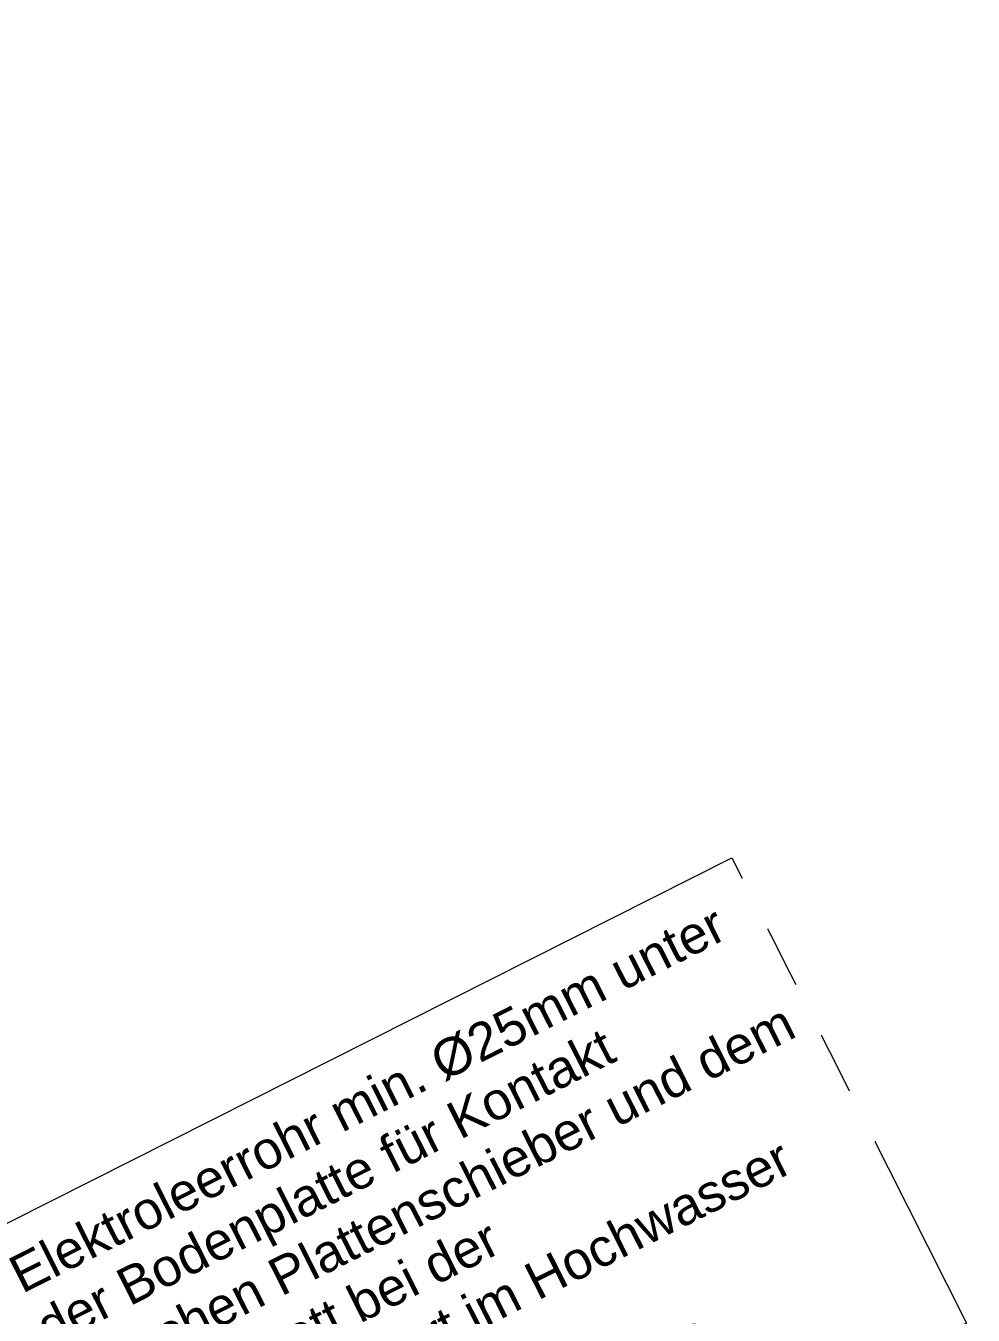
# Model space of a CAD drawing. Header units: metres. Extents: x 2682525 to 2683550, y 1250555 to 1251328.
# Drawn here: x 2683093.136 to 2683096.293, y 1250882.353 to 1250886.652 of the extents above; entities that cross this region are included whole.
import ezdxf

# ---------------------------------------------------------------- set-up
doc = ezdxf.new("R2010")
doc.units = ezdxf.units.M
doc.header["$PDMODE"] = 2
doc.header["$PDSIZE"] = -2
for name, pattern in [('IMPORT-_23_ISO-02 Strichlinie-3', [38.09999999999999, 30.47999999999999, -7.619999999999998]), ('IMPORT-_23_ISO-10 Strichpunktlinie _2_', [46.98999999999999, 30.47999999999999, -7.619999999999998, 1.270000000000001, -7.619999999999998]), ('Verdeckt 0_75', [1.5, 0.75, -0.75])]:
    doc.linetypes.add(name, pattern=pattern)
for name, color, linetype, lineweight, true_color in [('2458 A U1_dwg-1', 9, 'Continuous', 18, 0x808080), ('_23_000 Linien-Oeffnungsflügel 0_10', 9, 'Continuous', 18, 0x808080), ('_23_000 Linien-Strichpunktlinie kurz 0_10', 9, 'IMPORT-_23_ISO-10 Strichpunktlinie _2_', 18, 0x808080), ('_23_200 Materialien-Beton', 9, 'Continuous', 18, 0x808080), ('_23_200 Materialien-Daemmung H', 9, 'Continuous', 18, 0x808080), ('_23_300 Bauteile 3D-Tuer', 9, 'Continuous', 18, 0x808080), ('_23_300 Bauteile 3D-Wand Aussen', 9, 'Continuous', 18, 0x808080), ('_23_500 Technik-Kanalisation Regenwasser', 9, 'IMPORT-_23_ISO-02 Strichlinie-3', 18, 0x808080), ('_23_800 Beschriftung-1_100-Koten', 9, 'Continuous', 18, 0x808080), ('_23_800 Beschriftung-1_50-Vermassung', 9, 'Continuous', 18, 0x808080), ('_23_Keine', 9, 'Continuous', 18, 0x808080), ('_25_300 Bauteile 3D-Raum-NGF Nettogeschossfläche', 9, 'Continuous', 18, 0x808080), ('Bemassung', 9, 'Continuous', 18, 0x808080)]:
    doc.layers.add(name, color=color, linetype=linetype, lineweight=lineweight, true_color=true_color)
for name, color, linetype, lineweight in [('A-____-____-DIMS', 7, 'Continuous', 9), ('A-DETL-____-MBND', 7, 'Verdeckt 0_75', 18), ('Bemassung-1', 7, 'Continuous', 18), ('G-____-____-TEXT', 7, 'Continuous', 9)]:
    doc.layers.add(name, color=color, linetype=linetype, lineweight=lineweight)
doc.styles.add('Arial_3', font='arial.ttf', dxfattribs={"height": 125})
doc.styles.add('Arial_31', font='arial.ttf', dxfattribs={"width": 0.9, "height": 200})
doc.styles.add('ISOCP_2', font='isocp___.ttf', dxfattribs={"height": 125.8608217592593})
doc.styles.add('ISOCP_5', font='isocp___.ttf', dxfattribs={"height": 100.6886574074074})
doc.styles.add('ISOCP_6', font='isocp___.ttf', dxfattribs={"height": 176.2051504629629})
doc.styles.add('ISOCP_7', font='isocp___.ttf', dxfattribs={"height": 151.0329861111111})
doc.dimstyles.new('2_0_mm_-_Arial', dxfattribs={"dimscale": 304.8, "dimtxt": 204.051879991394, "dimasz": 0.2460629921259842, "dimexe": 0.3280839895013123, "dimexo": 0.3280840109072179, "dimgap": 0.08202099737532807, "dimtad": 1, "dimdec": 1, "dimlfac": 0.001, "dimrnd": 0.09999999999999999, "dimzin": 0, "dimdsep": 46, "dimtxsty": 'Arial_31', "dimblk1": 'OBLIQUE', "dimblk2": 'OBLIQUE', "dimsah": 1, "dimcen": 0.09, "dimdle": 0.3280839895013123, "dimazin": 0, "dimtfac": 1, "dimtdec": 4, "dimtix": 1, "dimtmove": 0, "dimatfit": 3, "dimfxl": 1, "dimtvp": 1, "dimtfill": 1, "dimtolj": 1, "dimtzin": 0, "dimarcsym": 2})
doc.dimstyles.new('2_0_mm_-_Arial_1', dxfattribs={"dimscale": 304.8, "dimtxt": 204.051879991394, "dimasz": 0.2460629921259842, "dimexe": 0.3280839895013123, "dimexo": 0.3280840109072179, "dimgap": 0.08202099737532807, "dimtad": 1, "dimdec": 1, "dimlfac": 0.001, "dimrnd": 0.09999999999999999, "dimzin": 0, "dimdsep": 46, "dimtxsty": 'Arial_31', "dimblk1": 'OBLIQUE', "dimblk2": 'OBLIQUE', "dimsah": 1, "dimcen": 0.09, "dimdle": 0.3280839895013123, "dimazin": 0, "dimtfac": 1, "dimtdec": 4, "dimtix": 1, "dimtmove": 2, "dimatfit": 3, "dimfxl": 1, "dimtvp": 1, "dimtfill": 1, "dimtolj": 1, "dimtzin": 0, "dimarcsym": 2})
pattern_1 = [(18.233, (0, 0), (18.77292067800844, -56.98752011815572), []), (288.233, (0, 0), (63.31313485127099, 20.85671487326738), [])]
pattern_2 = [(359.99995, (0, 0), (-4.36332312998527e-05, -49.99999999998096), [])]
pattern_3 = [(90, (0, 0), (50, -3.061616997868383e-15), [])]

# ---------------------------------------------------------------- blocks, each defined once
blk = doc.blocks.new('2458 A U1_dwg_VW_SLASH-9045485-U01 Bodenplatte')
at = {"layer": 'Bemassung'}
for p, q in [((500.0534143197685, 500.0534143197683), (-500.0534143197683, -500.0534143197685)), ((890.9383564621788, 0), (-999.9999999999999, 0))]:
    blk.add_line(p, q, dxfattribs=at)
blk = doc.blocks.new('2458 A U1_dwg-9041719-U01 Bodenplatte')
at = {"layer": '_23_200 Materialien-Beton'}
h = blk.add_hatch(dxfattribs=at)
h.set_pattern_fill('FP_1', color=256, style=0, pattern_type=2)
h.set_pattern_definition(pattern_1)
h.paths.add_polyline_path([(-67751.41722019418, -16487.67480955011), (-67751.88248443525, -14797.67331170138), (-68051.4156813888, -14548.0621492145), (-68051.41565462448, -16487.67480955011)])
h = blk.add_hatch(dxfattribs=at)
h.set_pattern_fill('FP_1', color=256, style=0, pattern_type=2)
h.set_pattern_definition(pattern_1)
h.paths.add_polyline_path([(-67751.41722019418, -16487.67480955011), (-67751.88248443525, -14797.67331170138), (-68051.4156813888, -14548.0621492145), (-68051.41565462448, -16487.67480955011)])
h = blk.add_hatch(dxfattribs=at)
h.set_pattern_fill('FP_1', color=256, style=0, pattern_type=2)
h.set_pattern_definition(pattern_1)
h.paths.add_polyline_path([(-68051.41802941865, -19947.67358562307), (-67751.4197668708, -19697.67519878161), (-67751.4197668708, -17507.67519829339), (-68051.41802941865, -17507.67496028764), (-68051.41802941865, -19697.6751987816)])
h = blk.add_hatch(dxfattribs=at)
h.set_pattern_fill('FP_1', color=256, style=0, pattern_type=2)
h.set_pattern_definition(pattern_1)
h.paths.add_polyline_path([(-68051.41802941865, -19947.67358562307), (-67751.4197668708, -19697.67519878161), (-67751.41802941875, -17507.67519829476), (-68051.41802941865, -17507.67496028764), (-68051.41802941865, -19697.6751987816)])
h = blk.add_hatch(dxfattribs=at)
h.set_pattern_fill('FP_1', color=256, style=0, pattern_type=2)
h.set_pattern_definition(pattern_1)
h.paths.add_polyline_path([(-68291.41976687095, -19947.67519878159), (-68051.41996520887, -19947.67358562307), (-68051.41996521017, -19697.6751987816), (-68291.41976687095, -19697.6751987816), (-68291.41976687095, -19947.67358562307)])
h = blk.add_hatch(dxfattribs=at)
h.set_pattern_fill('FP_1', color=256, style=0, pattern_type=2)
h.set_pattern_definition(pattern_1)
h.paths.add_polyline_path([(-68291.41976687095, -19947.67519878159), (-68051.41996521014, -19947.67519878158), (-68051.4197668709, -19697.6751987816), (-68291.41976687095, -19697.6751987816)])
h = blk.add_hatch(dxfattribs=at)
h.set_pattern_fill('FP_1', color=256, style=0, pattern_type=2)
h.set_pattern_definition(pattern_1)
h.paths.add_polyline_path([(-67651.4197668708, -19947.67519878161), (-67651.4197668708, -19697.6751987816), (-67751.4197668708, -19697.6751987816), (-68051.4197668709, -19947.6751987816), (-67887.5845611422, -19947.67519878161)])
h = blk.add_hatch(dxfattribs=at)
h.set_pattern_fill('FP_1', color=256, style=0, pattern_type=2)
h.set_pattern_definition(pattern_1)
h.paths.add_polyline_path([(-67751.41802941875, -19947.67519878161), (-67651.4197668708, -19947.67358562307), (-67651.4197668708, -19697.6751987816), (-67751.4197668708, -19697.6751987816), (-68051.41802941865, -19947.6751987816), (-67751.41996521007, -19947.67519878161)])
at = {"layer": '_23_200 Materialien-Daemmung H'}
h = blk.add_hatch(dxfattribs=at)
h.set_pattern_fill('FP_9', color=256, style=0, pattern_type=2)
h.set_pattern_definition(pattern_2)
h.paths.add_polyline_path([(-68051.41722019429, -16487.67480955011), (-68051.41587972808, -14798.06214921453), (-68241.41587972814, -14798.06214921451), (-68241.41587972814, -16487.67480955011)])
h = blk.add_hatch(dxfattribs=at)
h.set_pattern_fill('FP_9', color=256, style=0, pattern_type=2)
h.set_pattern_definition(pattern_2)
h.paths.add_polyline_path([(-68051.4172201944, -16487.67496028796), (-68051.41587972808, -14798.06214921453), (-68241.41587972814, -14798.06214921451), (-68241.41587972814, -16487.67480955011)])
h = blk.add_hatch(dxfattribs=at)
h.set_pattern_fill('FP_9', color=256, style=0, pattern_type=2)
h.set_pattern_definition(pattern_2)
h.paths.add_polyline_path([(-68051.41996521017, -19697.67519878161), (-68051.41802941865, -17507.67496028764), (-68241.4180294186, -17507.67480954979), (-68241.4180294186, -19697.6751987816)])
h = blk.add_hatch(dxfattribs=at)
h.set_pattern_fill('FP_9', color=256, style=0, pattern_type=2)
h.set_pattern_definition(pattern_2)
h.paths.add_polyline_path([(-68051.41996521017, -19697.67519878161), (-68051.41802941865, -17507.67496028764), (-68241.4180294186, -17507.67496028764), (-68241.4180294186, -19697.6751987816)])
h = blk.add_hatch(dxfattribs=at)
h.set_pattern_fill('FP_7', color=256, style=0, pattern_type=2)
h.set_pattern_definition(pattern_3)
h.paths.add_polyline_path([(-68051.41802941865, -20177.67519878161), (-67651.4197668708, -20177.67519878161), (-67651.41976687081, -19947.67519878161), (-68241.41996521023, -19947.6751987816), (-68241.42014768235, -20177.67519878161), (-68051.4197668709, -20177.67519878161)])
h = blk.add_hatch(dxfattribs=at)
h.set_pattern_fill('FP_7', color=256, style=0, pattern_type=2)
h.set_pattern_definition(pattern_3)
h.paths.add_polyline_path([(-68051.4197668709, -20177.67519878161), (-67651.4197668708, -20177.67519878161), (-67651.41976687081, -19947.67519878161), (-68241.41996521023, -19947.6751987816), (-68241.42014768235, -20177.67519878161)])
at = {"layer": '_23_000 Linien-Oeffnungsflügel 0_10', "flags": 128}
for points in [[(-69075.41801117103, -17484.67414788995), (-68101.41801117134, -17484.67414788995)], [(-68314.41976687087, -18573.67519878158), (-68314.41976687087, -19647.67519878157)], [(-67628.41976687073, -18673.67519878158), (-67628.41976687073, -19647.67519878158)]]:
    blk.add_lwpolyline(points, close=True, dxfattribs=at)
at = {"layer": '_23_000 Linien-Oeffnungsflügel 0_10'}
for centre, radius, start, end in [((-68101.41801117134, -17484.67492061976), 973.9999999999908, 89.9999545439867, 179.9999545439867), ((-68101.41801117134, -17484.67492061976), 973.9999999999908, 89.9999545439867, 179.9999545439867), ((-68314.41976687087, -19647.67519878157), 1074, 90, 180), ((-68314.41976687087, -19647.67519878157), 1074, 90, 180), ((-67628.41976687073, -19647.67519878158), 974.0000000000146, 0, 90), ((-67628.41976687073, -19647.67519878158), 974.0000000000146, 0, 90)]:
    blk.add_arc(centre, radius, start, end, dxfattribs=at)
at = {"layer": '_23_000 Linien-Strichpunktlinie kurz 0_10', "flags": 128}
blk.add_lwpolyline([(-64001.41568746314, -21137.2223017857), (-64001.41568746314, -19577.63555133891), (-67303.45441186606, -19577.63555133891), (-67303.45441186606, -21137.2223017857)], dxfattribs=at)
blk.add_lwpolyline([(-64001.41568746314, -21137.2223017857), (-64001.41568746314, -19577.63555133891), (-67303.45441186606, -19577.63555133891), (-67303.45441186606, -21137.2223017857)], dxfattribs=at)
at = {"layer": '_23_200 Materialien-Beton', "flags": 128}
for points in [[(-68241.41587941957, -14797.67331170136), (-68051.41587941951, -14797.67331170136), (-68051.41587941951, -14798.06214921451), (-68051.41587941951, -16487.67496028795), (-68051.41587941951, -14798.06214921451), (-68051.41587941951, -14797.67331170137)], [(-67751.41587972791, -14798.06214921451), (-67521.41921593108, -14798.06214921451), (-67751.41587972791, -14798.06214921451), (-67751.41587972791, -16487.67519829507)], [(-68051.41976687081, -19697.67519878159), (-68051.41976687081, -17507.67496028763), (-68051.41976687081, -19697.67519878159), (-68241.41976687085, -19697.67519878159), (-68291.41976687087, -19697.67519878159), (-68241.41976687085, -19697.67519878159)], [(-67651.41976687072, -19697.67519878158), (-67751.41976687072, -19697.67519878158), (-67751.41976687072, -17507.67519829474), (-67751.41976687072, -19697.67519878157)], [(-67651.41976687072, -19947.67519878158), (-68051.41996521008, -19947.67519878158), (-68241.41996521018, -19947.67519878158), (-68291.41976687088, -19947.67519878158), (-68241.41996521018, -19947.67519878158), (-68051.41996521008, -19947.67519878158)]]:
    blk.add_lwpolyline(points, close=True, dxfattribs=at)
at = {"layer": '_23_200 Materialien-Daemmung H', "flags": 128}
for points in [[(-68241.41722019427, -16487.6748095501), (-68241.41722019427, -14798.0621492145)], [(-68051.41722019433, -16487.67496028795), (-68051.41722019433, -14798.06214921451)], [(-68241.41976687088, -19697.67519878157), (-68241.41976687088, -17507.67480954977)], [(-68051.41976687081, -19697.67519878159), (-68051.41976687081, -17507.67496028763)], [(-68051.4199652101, -19947.67519878157), (-68241.41996521015, -19947.67519878157), (-68051.4199652101, -19947.67519878157), (-67651.41976687072, -19947.67519878157)]]:
    blk.add_lwpolyline(points, close=True, dxfattribs=at)
blk.add_lwpolyline([(-68241.41996521015, -19947.67519878158), (-68241.41996521015, -20177.67519878158), (-67651.41976687072, -20177.67519878158), (-68241.42014768228, -20177.67519878158), (-68241.42014768228, -19947.67519878158)], dxfattribs=at)
at = {"layer": '_23_300 Bauteile 3D-Tuer', "flags": 128}
for points in [[(-68241.41718846, -16447.6748095501), (-68241.41718846, -16510.67480955008), (-68051.41723844154, -16510.67480955008), (-68051.41723844154, -16527.67496028792), (-67751.41725192871, -16527.67496028792), (-67751.41725192871, -16487.67519829507), (-68241.41722019426, -16487.67519829507), (-68241.41722019426, -16447.6748095501)], [(-68241.41718846, -16447.6748095501), (-68241.41718846, -16510.67480955008), (-68051.41723844154, -16510.67480955008), (-68051.41723844154, -16527.67496028792), (-67751.41725192871, -16527.67496028792), (-67751.41725192871, -16487.67519829507), (-68241.41722019426, -16487.67519829507), (-68241.41722019426, -16447.6748095501)], [(-68241.4180611528, -17547.67480954975), (-68241.4180611528, -17484.67480954977), (-68051.41801117136, -17484.67480954977), (-68051.41801117136, -17467.67496028762), (-67751.41799768437, -17467.67496028762), (-67751.41799768437, -17507.67519829474), (-68241.4180294185, -17507.67519829474), (-68241.4180294185, -17547.67480954975)], [(-68241.4180611528, -17547.67480954975), (-68241.4180611528, -17484.67480954977), (-68051.41801117136, -17484.67480954977), (-68051.41801117136, -17467.67496028762), (-67751.41799768437, -17467.67496028762), (-67751.41799768437, -17507.67519829474), (-68241.4180294185, -17507.67519829474), (-68241.4180294185, -17547.67480954975)]]:
    blk.add_lwpolyline(points, dxfattribs=at)
for points in [[(-68291.41976687087, -19947.67519878157), (-68331.41976687087, -19947.67519878157), (-68331.41976687087, -19697.67519878158), (-68314.41976687087, -19697.67519878158), (-68251.41976687088, -19697.67519878158), (-68291.41976687087, -19697.67519878158)], [(-68291.41976687087, -19947.67519878157), (-68331.41976687087, -19947.67519878157), (-68331.41976687087, -19697.67519878158), (-68314.41976687087, -19697.67519878158), (-68251.41976687088, -19697.67519878158), (-68291.41976687087, -19697.67519878158)], [(-67651.41976687073, -20177.67519878158), (-67611.41976687073, -20177.67519878158), (-67611.41976687073, -19697.67519878158), (-67628.41976687073, -19697.67519878158), (-67691.41976687073, -19697.67519878158), (-67651.41976687073, -19697.67519878158)], [(-67651.41976687073, -20177.67519878158), (-67611.41976687073, -20177.67519878158), (-67611.41976687073, -19697.67519878158), (-67628.41976687073, -19697.67519878158), (-67691.41976687073, -19697.67519878158), (-67651.41976687073, -19697.67519878158)]]:
    blk.add_lwpolyline(points, close=True, dxfattribs=at)
at = {"layer": '_23_300 Bauteile 3D-Wand Aussen', "flags": 128}
blk.add_lwpolyline([(-72821.49272349733, -14797.67331170134), (-68241.41587941957, -14797.67331170134), (-68241.41587941957, -14798.0621492145), (-68241.41587941957, -16487.6748095501), (-68241.41587941957, -14798.0621492145), (-68241.41587941957, -14797.67331170136), (-72821.49272349734, -14797.67331170136), (-78601.41820325804, -14797.67331170136), (-78601.41820325804, -19697.67519878158), (-78726.41820325809, -19697.67519878158), (-78601.41820325807, -19697.67519878158), (-78601.41820325807, -14797.67331091067)], dxfattribs=at)
for points in [[(-67751.41587972791, -14798.06214921451), (-67521.41921593108, -14798.06214921451), (-67751.41587972791, -14798.06214921451), (-67751.41587972791, -16487.67519829507)], [(-68241.41718846, -16447.6748095501), (-68241.41718846, -16487.67480955008)], [(-68051.41722019431, -16487.67496028793), (-68241.41722019426, -16487.67496028793), (-68051.41722019431, -16487.67496028793), (-67751.41722019442, -16487.67496028793)], [(-68241.41976687088, -19697.67519878157), (-68241.41976687088, -17507.67480954977), (-68241.41976687088, -19697.67519878157), (-68291.41976687087, -19697.67519878157)], [(-68241.4180611528, -17547.67480954975), (-68241.4180611528, -17507.67480954976)], [(-68051.41802941856, -17507.67496028761), (-68241.4180294185, -17507.67496028761), (-68051.41802941856, -17507.67496028761), (-67751.41802941867, -17507.67496028761)], [(-67651.41976687072, -19697.67519878158), (-67751.41976687072, -19697.67519878158), (-67751.41976687072, -17507.67519829474), (-67751.41976687072, -19697.67519878157)], [(-68251.41976687088, -19697.67519878158), (-68291.41976687087, -19697.67519878158)], [(-68291.41976687087, -19697.67519878158), (-68291.41976687087, -19947.67519878157)], [(-67691.41976687073, -19697.67519878158), (-67651.41976687073, -19697.67519878158)], [(-67651.41976687073, -19947.67519878158), (-67651.41976687073, -20177.67519878158), (-67651.41976687073, -19947.67519878158), (-67651.41976687073, -19697.67519878158)], [(-68241.41996521018, -19947.67519878157), (-68291.41976687088, -19947.67519878157)], [(-67651.41976687072, -20177.67519878158), (-68241.42014768228, -20177.67519878158)]]:
    blk.add_lwpolyline(points, close=True, dxfattribs=at)
at = {"layer": '_23_500 Technik-Kanalisation Regenwasser', "flags": 128}
for points in [[(-67756.2194502981, -19887.73711640952), (-67756.2194502981, -19577.73718304936)], [(-67911.32104952182, -19732.83878227311), (-67601.32111616166, -19732.83878227311)]]:
    blk.add_lwpolyline(points, close=True, dxfattribs=at)
at = {"layer": '_23_500 Technik-Kanalisation Regenwasser'}
blk.add_circle((-67756.32108284178, -19732.73714972944), 55.00000000001455, dxfattribs=at)
blk.add_circle((-67756.32108284178, -19732.73714972944), 55.00000000001455, dxfattribs=at)
for centre, radius, start, end in [((-67756.32108284178, -19732.73714972944), 104.9999999999953, 90.03756849181055, 270.0375684918181), ((-67756.32108284178, -19732.73714972944), 104.9999999999953, 90.03756849181055, 270.0375684918181), ((-67756.32108284178, -19732.73714972944), 105.0000000000099, 270.0375684918181, 90.03756849181055), ((-67756.32108284178, -19732.73714972944), 105.0000000000099, 270.0375684918181, 90.03756849181055), ((-67756.32108284178, -19732.73714972944), 54.99999999999893, 90.03756849179898, 270.0375684918138), ((-67756.32108284178, -19732.73714972944), 54.99999999999893, 90.03756849179898, 270.0375684918138), ((-67756.32108284177, -19732.73714972944), 55.0000000000135, 270.0375684918138, 90.03756849179898), ((-67756.32108284177, -19732.73714972944), 55.0000000000135, 270.0375684918138, 90.03756849179898)]:
    blk.add_arc(centre, radius, start, end, dxfattribs=at)
at = {"layer": '_23_800 Beschriftung-1_100-Koten', "flags": 128}
for points in [[(-67184.34200587905, -17653.89207645794), (-67184.34200587905, -17403.89207645794)], [(-67184.34200587904, -17453.89207645795), (-67184.34200587904, -17528.89207645795), (-67109.34200587905, -17528.89207645795), (-67184.34200587904, -17528.89207645795), (-67184.34200587904, -17603.89207645795), (-67184.34200587904, -17528.89207645795), (-67259.34200587905, -17528.89207645795), (-67184.34200587904, -17528.89207645795)], [(-67259.34200587905, -17528.89207645795), (-67184.34200587904, -17528.89207645795), (-67184.34200587904, -17453.89207645795), (-67184.34200587904, -17528.89207645795), (-67109.34200587905, -17528.89207645795), (-67184.34200587904, -17528.89207645795), (-67184.34200587904, -17603.89207645795), (-67184.34200587904, -17528.89207645795)], [(-67059.34200587904, -17528.89207645795), (-67309.34200587904, -17528.89207645795)]]:
    blk.add_lwpolyline(points, close=True, dxfattribs=at)
at = {"layer": '_23_800 Beschriftung-1_100-Koten'}
for centre, radius, start, end in [((-67184.34200587904, -17528.89207645795), 74.99999999998545, 90, 180.0000000000052), ((-67184.34200587904, -17528.89207645795), 74.99999999998545, 90, 180.0000000000052), ((-67184.34200587904, -17528.89207645794), 74.9999999999877, 359.9999999999913, 89.99999999999166), ((-67184.34200587904, -17528.89207645794), 74.9999999999877, 359.9999999999913, 89.99999999999166), ((-67184.34200587904, -17528.89207645794), 75.00000000000865, 180.0000000000084, 269.9999999999968), ((-67184.34200587904, -17528.89207645794), 75.00000000000865, 180.0000000000084, 269.9999999999968), ((-67184.34200587904, -17528.89207645796), 74.99999999998545, 269.9999999999996, 2.779211088058978e-12), ((-67184.34200587904, -17528.89207645796), 74.99999999998545, 269.9999999999996, 2.779211088058978e-12)]:
    blk.add_arc(centre, radius, start, end, dxfattribs=at)
at = {"layer": '_23_Keine', "flags": 128}
for points in [[(-68601.4182031221, -15797.67519830404), (-68601.4182031221, -14797.67331128644), (-68201.41820312208, -14797.67331128644), (-68201.41820312208, -15797.67519830405)], [(-68601.4182031221, -15797.67519830404), (-68601.4182031221, -14797.67331128644), (-68201.41820312208, -14797.67331128644), (-68201.41820312208, -15797.67519830405)], [(-70601.41820312214, -17797.67519830397), (-70601.41820312214, -15797.67519830397), (-68201.41820312213, -15797.67519830397), (-68201.41820312213, -17797.67519830403)], [(-69401.41820312223, -15797.67519830379), (-69401.41820312223, -17797.6751983038), (-70601.41820312216, -17797.6751983038), (-70601.41820312216, -15797.67519830382)], [(-70601.41820312214, -17797.67519830397), (-70601.41820312214, -15797.67519830397), (-68201.41820312213, -15797.67519830397), (-68201.41820312213, -17797.67519830403)], [(-69401.41820312223, -15797.67519830379), (-69401.41820312223, -17797.6751983038), (-70601.41820312216, -17797.6751983038), (-70601.41820312216, -15797.67519830382)], [(-70201.41820312217, -17797.67519830382), (-70201.41820312217, -19697.67519830383), (-70601.41820312213, -19697.67519830383), (-70601.41820312213, -17797.67519830383)], [(-70201.41820312217, -17797.67519830382), (-70201.41820312217, -19697.67519830383), (-70601.41820312213, -19697.67519830383), (-70601.41820312213, -17797.67519830383)], [(-69801.41820312216, -17797.67519830382), (-69801.41820312216, -19697.67519830382), (-70201.41820312213, -19697.67519830382), (-70201.41820312213, -17797.67519830382)], [(-69801.41820312216, -17797.67519830382), (-69801.41820312216, -19697.67519830382), (-70201.41820312213, -19697.67519830382), (-70201.41820312213, -17797.67519830382)], [(-69401.41820312217, -17797.6751983038), (-69401.41820312217, -19697.6751983038), (-69801.41820312211, -19697.6751983038), (-69801.41820312211, -17797.67519830382)], [(-69401.41820312217, -17797.6751983038), (-69401.41820312217, -19697.6751983038), (-69801.41820312211, -19697.6751983038), (-69801.41820312211, -17797.67519830382)]]:
    blk.add_lwpolyline(points, close=True, dxfattribs=at)
blk.add_lwpolyline([(-67601.21948361798, -19887.63548386585), (-67601.21948361798, -19577.63555050569), (-67911.4226820655, -19577.63555050569), (-67911.4226820655, -19887.83874895319), (-67601.21948361798, -19887.83874895319)], dxfattribs=at)
blk.add_lwpolyline([(-67601.21948361798, -19887.63548386585), (-67601.21948361798, -19577.63555050569), (-67911.4226820655, -19577.63555050569), (-67911.4226820655, -19887.83874895319), (-67601.21948361798, -19887.83874895319)], dxfattribs=at)
at = {"layer": '_25_300 Bauteile 3D-Raum-NGF Nettogeschossfläche'}
blk.add_line((-62525.41290145262, -19947.67519845819), (-73449.32850333214, -19947.67519845819), dxfattribs=at)
at = {"layer": 'Bemassung'}
for p, q in [((-67639.17689788208, -16830.44034274918), (-62525.41290145262, -16830.44034274918)), ((-62525.41290145262, -16830.44034274918), (-67639.17689788208, -16830.44034274918))]:
    blk.add_line(p, q, dxfattribs=at)
at = {"layer": 'Bemassung', "flags": 128}
for points in [[(-68579.61374590838, -14909.91452222395), (-68579.61374590838, -16375.4335986126), (-68579.61374590838, -14909.91452222395), (-68579.61374590838, -15022.15573316145)], [(-67468.22777223398, -14910.30336015199), (-67468.22777223398, -19585.43398784407)], [(-68241.41674407187, -16426.85755594797), (-68241.41674407187, -15890.53850408685), (-68241.41674407187, -16426.85755594797), (-68241.41674407187, -15890.53850408685)], [(-68051.41686947877, -16426.85755594797), (-68051.41686947877, -16048.60978255668), (-68051.41686947877, -16426.85755594797), (-68051.41686947877, -16048.60978255668)], [(-67751.41690517194, -16426.85755594797), (-67751.41690517194, -16093.59991897399), (-67751.41690517194, -16426.85755594797), (-67751.41690517194, -16093.59991897399)], [(-68465.89916594686, -16326.85755594799), (-68353.65795500936, -16326.85755594799), (-78489.17699218457, -16326.85755594799), (-68353.65795500936, -16326.85755594799)], [(-68241.41674407187, -16326.85755594799), (-68051.41686947877, -16326.85755594799)], [(-67939.17565854127, -16326.85755594799), (-67863.65811610942, -16326.85755594799), (-67939.17565854127, -16326.85755594799), (-67826.93444760378, -16326.85755594799)], [(-67639.17569423444, -16326.85755594799), (-66321.22772361415, -16326.85755594799)], [(-68679.61374590837, -16487.6748095501), (-68244.41722019427, -16487.6748095501), (-68679.61374590837, -16487.6748095501), (-68244.41722019427, -16487.6748095501)], [(-68579.61374590838, -16599.9160204876), (-68579.61374590838, -17395.43359861227)], [(-68051.4181088196, -16730.44034274919), (-68051.4181088196, -17604.75731370568), (-68051.4181088196, -16730.44034274919), (-68051.4181088196, -17604.75731370568)], [(-67751.4181088195, -16730.44034274918), (-67751.4181088195, -17604.75731370568), (-67751.4181088195, -16730.44034274918), (-67751.4181088195, -17604.75731370568)], [(-73480.0557608234, -16830.44034274917), (-68163.65931975718, -16830.44034274917)], [(-67939.1768978821, -16830.44034274917), (-67863.659319757, -16830.44034274917)], [(-67751.41848216076, -17124), (-67751.41848216076, -18075.3414377203)], [(-67639.17727122328, -17223.99999999998), (-65481.39573194762, -17223.99999999998)], [(-68679.61374590834, -17507.67480954977), (-68244.41802941854, -17507.67480954977), (-68679.61374590834, -17507.67480954977), (-68244.41802941854, -17507.67480954977)], [(-68579.61374590834, -19473.19277690658), (-68579.61374590834, -19585.43398784408), (-68579.61374590834, -17619.91602048727), (-68579.61374590834, -19585.43398784408)], [(-67751.41887434396, -19436.08460073881), (-67751.41887434396, -18575.67519853816), (-67751.41887434396, -19436.08460073881), (-67751.41887434396, -18575.67519853816)], [(-69411.41976687088, -19236.08460073885), (-69411.41976687088, -19694.67519878157), (-69411.41976687088, -19236.08460073885), (-69411.41976687088, -19694.67519878157)], [(-68291.41976687087, -19236.08460073885), (-68291.41976687087, -19754.10270829881), (-68291.41976687087, -19236.08460073885), (-68291.41976687087, -19754.10270829881)], [(-68241.4194530382, -19436.08460073881), (-68241.4194530382, -19225.67519878156), (-68241.4194530382, -19436.08460073881), (-68241.4194530382, -19225.67519878156)], [(-68051.41953935493, -19436.08460073882), (-68051.41953935493, -19225.67519878156), (-68051.41953935493, -19436.08460073882), (-68051.41953935493, -19225.67519878156)], [(-67651.41976687072, -19236.08460073885), (-67651.41976687072, -19694.67519878159), (-67651.41976687072, -19236.08460073885), (-67651.41976687072, -19694.67519878159)], [(-73449.32850333214, -19336.08460073885), (-69523.66097780845, -19336.08460073885)], [(-68515.90218874587, -19336.08460073883), (-68403.66097780837, -19336.08460073883), (-69299.17855593338, -19336.08460073883), (-68403.66097780837, -19336.08460073883)], [(-68465.90187491318, -19336.08460073884), (-68353.66066397568, -19336.08460073884)], [(-68241.4194530382, -19336.08460073884), (-68051.41953935493, -19336.08460073884), (-68241.4194530382, -19336.08460073884), (-68291.41976687087, -19336.08460073884)], [(-68016.9370311632, -19336.08460073883), (-68129.17824210068, -19336.08460073883)], [(-67975.90129621896, -19336.08460073884), (-67863.66008528146, -19336.08460073884), (-67939.17832841743, -19336.08460073884), (-67826.93711747995, -19336.08460073884), (-67939.17832841743, -19336.08460073884), (-67863.66008528146, -19336.08460073884)], [(-67751.41887434396, -19336.08460073884), (-67651.41976687072, -19336.08460073884)], [(-67539.17855593323, -19336.08460073884), (-66743.66097780822, -19336.08460073884), (-67539.17855593323, -19336.08460073884), (-67426.93734499573, -19336.08460073884)], [(-68679.61374590833, -19697.67519878158), (-68344.41798181577, -19697.67519878158), (-68679.61374590833, -19697.67519878158), (-68344.41798181577, -19697.67519878158)], [(-68579.61374590834, -19697.67519878158), (-68579.61374590834, -19947.67519878158)], [(-67368.22777223398, -19697.67519878158), (-67748.41976687075, -19697.67519878158)], [(-68679.61374590833, -19947.67519878158), (-68495.60745311918, -19947.67519878158)], [(-68579.61374590834, -20172.15762065658), (-68579.61374590834, -20059.91640971908)]]:
    blk.add_lwpolyline(points, close=True, dxfattribs=at)
at = {"xscale": 0.1122412109375, "yscale": 0.1122412109375, "zscale": 0.1122412109375}
for p in [(-68241.41674407187, -16326.85755594797), (-68241.41674407187, -16326.85755594799), (-68241.41674407187, -16326.85755594797), (-68241.41674407187, -16326.85755594799), (-67751.41690517194, -16326.85755594799), (-67751.41690517194, -16326.85755594799), (-68051.4181088196, -16830.44034274916), (-68051.4181088196, -16830.44034274916), (-67751.4181088195, -16830.44034274917), (-67751.4181088195, -16830.44034274917), (-69411.41976687088, -19336.08460073884), (-69411.41976687088, -19336.08460073884), (-68291.41976687087, -19336.08460073883), (-68291.41976687087, -19336.08460073883), (-68291.41976687087, -19336.08460073883), (-68291.41976687087, -19336.08460073883), (-68241.4194530382, -19336.08460073884), (-68241.4194530382, -19336.08460073884), (-67751.41887434396, -19336.08460073884), (-67751.41887434396, -19336.08460073884), (-67751.41887434396, -19336.08460073884), (-67751.41887434396, -19336.08460073884), (-66631.4197668707, -19336.08460073884), (-66631.4197668707, -19336.08460073884)]:
    blk.add_blockref('2458 A U1_dwg_VW_SLASH-9045485-U01 Bodenplatte', p, dxfattribs=at)
for p, rotation in [((-68051.41686947877, -16326.85755594799), 180), ((-68051.41686947877, -16326.85755594799), 180), ((-68051.41686947877, -16326.85755594799), 180), ((-68051.41686947877, -16326.85755594799), 180), ((-67751.41690517194, -16326.85755594799), 180), ((-67751.41690517194, -16326.85755594799), 180), ((-68579.61374590838, -16487.6748095501), 270), ((-68579.61374590838, -16487.6748095501), 270), ((-68579.61374590838, -16487.6748095501), 90), ((-68579.61374590838, -16487.6748095501), 90), ((-68051.4181088196, -16830.44034274917), 180), ((-68051.4181088196, -16830.44034274917), 180), ((-67751.4181088195, -16830.44034274916), 180), ((-67751.4181088195, -16830.44034274916), 180), ((-67751.41848216076, -17223.99999999998), 180), ((-67751.41848216076, -17223.99999999998), 180), ((-68579.61374590838, -17507.67480954977), 270), ((-68579.61374590838, -17507.67480954977), 270), ((-68579.61374590835, -17507.67480954977), 90), ((-68579.61374590835, -17507.67480954977), 90), ((-69411.41976687088, -19336.08460073883), 180), ((-69411.41976687088, -19336.08460073883), 180), ((-68241.4194530382, -19336.08460073883), 180), ((-68241.4194530382, -19336.08460073883), 180), ((-68051.41953935493, -19336.08460073884), 180), ((-68051.41953935493, -19336.08460073884), 180), ((-68051.41953935493, -19336.08460073884), 180), ((-68051.41953935493, -19336.08460073884), 180), ((-67651.41976687072, -19336.08460073884), 180), ((-67651.41976687072, -19336.08460073884), 180), ((-67651.41976687072, -19336.08460073884), 180), ((-67651.41976687072, -19336.08460073884), 180), ((-66631.4197668707, -19336.08460073884), 180), ((-66631.4197668707, -19336.08460073884), 180), ((-68579.61374590835, -19697.67519878158), 270), ((-68579.61374590834, -19697.67519878158), 270), ((-68579.61374590835, -19697.67519878158), 270), ((-68579.61374590834, -19697.67519878158), 270), ((-67468.22777223398, -19697.67519878158), 270), ((-67468.22777223398, -19697.67519878158), 270), ((-68579.61374590834, -19947.67519878158), 90), ((-68579.61374590834, -19947.67519878158), 90)]:
    blk.add_blockref('2458 A U1_dwg_VW_SLASH-9045485-U01 Bodenplatte', p, dxfattribs=dict(at, rotation=rotation))
at = {"layer": '_23_500 Technik-Kanalisation Regenwasser', "insert": (-67604.33342088327, -19712.74600209867), "char_height": 100.6886574074074, "width": 351.8744912306668, "attachment_point": 1, "rotation": 0.06899991151289216, "line_spacing_factor": 1.478621465017729, "style": 'ISOCP_5'}
blk.add_mtext('FL 4', dxfattribs=at)
blk.add_mtext('FL 4', dxfattribs=at)
at = {"layer": '_23_800 Beschriftung-1_100-Koten', "insert": (-67090.71231486576, -17492.0469549269), "char_height": 176.2051504629629, "width": 2273.566433566434, "attachment_point": 1, "line_spacing_factor": 1.478621465017729, "style": 'ISOCP_6'}
blk.add_mtext('-3.40m / 455.45', dxfattribs=at)
blk.add_mtext('-3.40m / 455.45', dxfattribs=at)
at = {"layer": '_23_800 Beschriftung-1_50-Vermassung', "insert": (-68680.62773262522, -16852.86449386898), "char_height": 125.8608217592593, "width": 389.1063829787234, "attachment_point": 1, "rotation": 270.0000000000005, "line_spacing_factor": 1.478621465017729, "style": 'ISOCP_2'}
blk.add_mtext('2.14', dxfattribs=at)
blk.add_mtext('2.14', dxfattribs=at)
at = {"layer": '_23_800 Beschriftung-1_50-Vermassung', "char_height": 125.8608217592593, "width": 389.1063829787234, "attachment_point": 1, "line_spacing_factor": 1.478621465017729, "style": 'ISOCP_2'}
for insert in [(-68996.23008255182, -19437.09858745579), (-68996.23008255182, -19437.09858745579), (-67286.23008255167, -19437.09858745579), (-67286.23008255167, -19437.09858745579)]:
    blk.add_mtext('2.14', dxfattribs=dict(at, insert=insert))
at = {"layer": '_23_Keine', "char_height": 151.0329861111111, "attachment_point": 1, "line_spacing_factor": 1.478621465017729, "style": 'ISOCP_7'}
for s, insert, width in [('56.U109.02', (-67025.2064192777, -18044.76627220445), 1238.281718281718), ('56.U109.02', (-67025.2064192777, -18044.76627220445), 1238.281718281718), ('Treppenhaus', (-67021.18848853912, -18247.02022736393), 1563.076923076923), ('Treppenhaus', (-67021.18848853912, -18247.02022736393), 1563.076923076923), ('31.1m²', (-67024.38222835037, -18527.36627220444), 710.4895104895105), ('31.1m²', (-67024.38222835037, -18527.36627220444), 710.4895104895105)]:
    blk.add_mtext(s, dxfattribs=dict(at, insert=insert, width=width))
at = {"layer": 'Bemassung-1', "char_height": 125.8608217592593, "attachment_point": 2, "line_spacing_factor": 1.478621465017729, "style": 'ISOCP_2'}
for s, insert, width in [('19', (-68146.41680677533, -16219.82427998027), 203.0120259019426), ('19', (-68146.41680677533, -16219.82427998027), 203.0120259019426), ('30', (-67901.41688732535, -16219.82427998027), 236.8473635522664), ('30', (-67901.41688732535, -16219.82427998027), 236.8473635522664), ('1.54', (-66980.20170892429, -16219.82427998029), 389.1063829787234), ('1.54', (-66980.20170892429, -16219.82427998029), 389.1063829787234), ('30', (-67901.41810881955, -16723.40706678145), 236.8473635522664), ('30', (-67901.41810881955, -16723.40706678145), 236.8473635522664), ('2.38', (-66560.28650158545, -17116.96672403226), 406.0240518038852), ('2.38', (-66560.28650158545, -17116.96672403226), 406.0240518038852), ('5', (-68362.77906509298, -19204.64884529721), 118.4236817761332), ('5', (-68362.77906509298, -19204.64884529721), 118.4236817761332), ('10', (-67570.97678726993, -19192.41801612943), 203.0120259019426), ('10', (-67570.97678726993, -19192.41801612943), 203.0120259019426), ('1.12', (-68851.41976687088, -19230.12449003168), 338.3533765032377), ('1.12', (-68851.41976687088, -19230.12449003168), 338.3533765032377), ('19', (-68146.41949619655, -19229.05132477112), 203.0120259019426), ('19', (-68146.41949619655, -19229.05132477112), 203.0120259019426), ('30', (-67901.41920684944, -19229.05132477112), 236.8473635522664), ('30', (-67901.41920684944, -19229.05132477112), 236.8473635522664), ('1.02', (-67141.41976687072, -19229.05132477112), 372.1887141535614), ('1.02', (-67141.41976687072, -19229.05132477112), 372.1887141535614)]:
    blk.add_mtext(s, dxfattribs=dict(at, insert=insert, width=width))
at = {"layer": 'Bemassung-1', "char_height": 125.8608217592593, "attachment_point": 2, "rotation": 90, "line_spacing_factor": 1.478621465017729, "style": 'ISOCP_2'}
for s, insert, width in [('1.02', (-68686.6470218761, -16997.67480954991), 372.1887141535614), ('1.02', (-68686.6470218761, -16997.67480954991), 372.1887141535614), ('4.90', (-67360.10546795436, -17491.1899754356), 422.9417206290471), ('4.90', (-67360.10546795436, -17491.1899754356), 422.9417206290471), ('2.19', (-68471.49144162874, -18343.70180468787), 372.1887141535614), ('2.19', (-68471.49144162874, -18343.70180468787), 372.1887141535614), ('25', (-68686.64702187605, -19822.67519878156), 236.8473635522664), ('25', (-68686.64702187605, -19822.67519878156), 236.8473635522664)]:
    blk.add_mtext(s, dxfattribs=dict(at, insert=insert, width=width))
blk = doc.blocks.new('_Oblique')
at = {"color": 0, "linetype": 'ByBlock', "lineweight": -2}
blk.add_line((-0.5, -0.5), (0.5, 0.5), dxfattribs=at)
blk = doc.blocks.new('*D1807')
at = {"layer": 'A-____-____-DIMS', "color": 0, "lineweight": -2, "transparency": 16777216}
for p, q in [((2683068.897622096, 1250867.009540824), (2683135.861756529, 1250900.785341326)), ((2683053.688199543, 1250859.338114525), (2683068.897622096, 1250867.009540824)), ((2683053.688199543, 1250859.338114525), (2682986.72406511, 1250825.562314023)), ((2683113.74310552, 1250778.098576879), (2683113.932022766, 1250777.724028246)), ((2683098.698719751, 1250770.099947516), (2683098.722600213, 1250770.052601948))]:
    blk.add_line(p, q, dxfattribs=at)
at = {"layer": 'A-____-____-DIMS', "color": 0, "lineweight": -2, "transparency": 16777216, "xscale": 74.99999999999999, "yscale": 74.99999999999999, "zscale": 74.99999999999999}
for p, rotation in [((2683068.897622096, 1250867.009540824), 206.7657572042305), ((2683053.688199543, 1250859.338114525), 26.76575720423048)]:
    blk.add_blockref('_Oblique', p, dxfattribs=dict(at, rotation=rotation))
at = {"layer": 'A-____-____-DIMS', "color": 0, "transparency": 16777216, "insert": (2683004.047613651, 1250976.668747653), "char_height": 200, "width": 911.641014607705, "attachment_point": 5, "rotation": 26.76575720423047, "style": 'Arial_31', "bg_fill": 3, "box_fill_scale": 1.1, "bg_fill_color": 256, "bg_fill_true_color": 13158600, "bg_fill_transparency": 0}
blk.add_mtext('\\A1;0.0', dxfattribs=at)
at = {"layer": 'Defpoints', "color": 0, "transparency": 16777216}
for p in [(2683068.708701911, 1250867.384095282), (2683068.897622096, 1250867.009540824), (2683053.664316143, 1250859.385465919)]:
    blk.add_point(p, dxfattribs=at)
blk = doc.blocks.new('*D1808')
at = {"layer": 'A-____-____-DIMS', "color": 0, "lineweight": -2, "transparency": 16777216}
for p, q in [((2683101.306229421, 1250883.356000871), (2683168.270363854, 1250917.131801374)), ((2683068.897622741, 1250867.009539544), (2683001.933488308, 1250833.233739042)), ((2683146.196746825, 1250794.355752247), (2683146.340630091, 1250794.070488293)), ((2683113.74310552, 1250778.098576879), (2683113.932023411, 1250777.724026967))]:
    blk.add_line(p, q, dxfattribs=at)
at = {"layer": 'A-____-____-DIMS', "color": 0, "transparency": 16777216, "insert": (2682617.72699169, 1250788.948338999), "char_height": 200, "width": 911.641014607705, "attachment_point": 1, "rotation": 26.76575720423047, "line_spacing_factor": 0.9417779076525878, "style": 'Arial_31', "bg_fill": 3, "box_fill_scale": 1.1, "bg_fill_color": 256, "bg_fill_true_color": 13158600, "bg_fill_transparency": 0}
blk.add_mtext('\\A1;0.0', dxfattribs=at)
at = {"layer": 'A-____-____-DIMS', "color": 0, "lineweight": -2, "transparency": 16777216}
blk.add_line((2683068.897622741, 1250867.009539544), (2683101.306229421, 1250883.356000871), dxfattribs=at)
at = {"layer": 'Defpoints', "color": 0, "transparency": 16777216}
for p in [(2683101.162343216, 1250883.641270651), (2683101.306229421, 1250883.356000871), (2683068.708701911, 1250867.384095282)]:
    blk.add_point(p, dxfattribs=at)
at = {"layer": 'A-____-____-DIMS', "color": 0, "lineweight": -2, "transparency": 16777216, "xscale": 74.99999999999999, "yscale": 74.99999999999999, "zscale": 74.99999999999999}
for p, rotation in [((2683101.306229421, 1250883.356000871), 206.7657572042305), ((2683068.897622741, 1250867.009539544), 26.76575720423048)]:
    blk.add_blockref('_Oblique', p, dxfattribs=dict(at, rotation=rotation))
blk = doc.blocks.new('*D1809')
at = {"layer": 'A-____-____-DIMS', "color": 0, "lineweight": -2, "transparency": 16777216}
for p, q in [((2683132.910514814, 1250899.296771893), (2683199.874649247, 1250933.072572396)), ((2683101.30623005, 1250883.355999624), (2683132.910514814, 1250899.296771893)), ((2683101.30623005, 1250883.355999624), (2683034.342095617, 1250849.580199121)), ((2683177.801724807, 1250810.295150137), (2683177.944915484, 1250810.011259315)), ((2683146.196746825, 1250794.355752247), (2683146.34063072, 1250794.070487046))]:
    blk.add_line(p, q, dxfattribs=at)
at = {"layer": 'A-____-____-DIMS', "color": 0, "lineweight": -2, "transparency": 16777216, "xscale": 74.99999999999999, "yscale": 74.99999999999999, "zscale": 74.99999999999999}
for p, rotation in [((2683132.910514814, 1250899.296771893), 206.7657572042305), ((2683101.30623005, 1250883.355999624), 26.76575720423048)]:
    blk.add_blockref('_Oblique', p, dxfattribs=dict(at, rotation=rotation))
at = {"layer": 'A-____-____-DIMS', "color": 0, "transparency": 16777216, "insert": (2683059.863075263, 1251004.821305737), "char_height": 200, "width": 911.641014607705, "attachment_point": 5, "rotation": 26.76575720423047, "style": 'Arial_31', "bg_fill": 3, "box_fill_scale": 1.1, "bg_fill_color": 256, "bg_fill_true_color": 13158600, "bg_fill_transparency": 0}
blk.add_mtext('\\A1;0.0', dxfattribs=at)
at = {"layer": 'Defpoints', "color": 0, "transparency": 16777216}
for p in [(2683132.767321199, 1250899.58066854), (2683132.910514814, 1250899.296771893), (2683101.162343216, 1250883.641270651)]:
    blk.add_point(p, dxfattribs=at)

msp = doc.modelspace()

# ---------------------------------------------------------------- linework, layer by layer
at = {"layer": 'A-DETL-____-MBND'}
msp.add_open_spline([(2683066.009390901, 1250869.679863096), (2683066.288205003, 1250869.551325586), (2683067.039320472, 1250869.18605556), (2683068.808618498, 1250868.554809036), (2683071.657237757, 1250869.494124548), (2683074.467321273, 1250871.018365242), (2683078.195421315, 1250872.859749516), (2683083.158512379, 1250875.383371573), (2683088.800458998, 1250878.256991499), (2683094.67246607, 1250881.112386641), (2683097.951854891, 1250882.94699488), (2683100.081408632, 1250883.879558791), (2683100.187642982, 1250884.43076455), (2683100.919117485, 1250885.016465895), (2683101.844521929, 1250884.711114088), (2683103.967648854, 1250886.004076284), (2683109.204590926, 1250888.417601884), (2683115.754953569, 1250891.836530144), (2683122.446522959, 1250895.24131188), (2683126.497124689, 1250897.270196159), (2683129.520615935, 1250898.811156605), (2683132.804656584, 1250900.260438276), (2683134.067093911, 1250906.573856538), (2683135.558020153, 1250913.796773206), (2683138.657477513, 1250918.602886364), (2683139.889302063, 1250920.906158589)], degree=3, knots=[0, 0, 0, 0, 3.021816965252346, 8.2668153199768, 17.95102877688316, 30.86478291184385, 40.23480069127133, 58.74610483870741, 85.71719350426484, 102.6006594184549, 122.8063238274784, 123.1988405673681, 125.0105717409506, 127.673553189531, 131.444065486728, 133.3966811922206, 151.4499517304334, 188.9907190902837, 205.6325642785124, 225.4757952452216, 233.4027051389572, 239.3167187433414, 259.753894699282, 288.8823652494151, 314.5908583427087, 314.5908583427087, 314.5908583427087, 314.5908583427087], dxfattribs=at)

# ---------------------------------------------------------------- block references
at = {"layer": '2458 A U1_dwg-1', "xscale": 0.001, "yscale": 0.001, "zscale": 0.001, "rotation": 26.76575494316579}
msp.add_blockref('2458 A U1_dwg-9041719-U01 Bodenplatte', (2683147.144467305, 1250931.177239274), dxfattribs=at)

# ---------------------------------------------------------------- next in the draw order: dimensions: what is measured, and where the dimension line sits
at = {"layer": 'A-____-____-DIMS'}
dim = msp.add_linear_dim(base=(2683068.897622096, 1250867.009540824), p1=(2683053.664316142, 1250859.385465919), p2=(2683068.708701911, 1250867.384095282), angle=26.76575720423047, dimstyle='2_0_mm_-_Arial', override={"dimpost": '<>', "dimfxl": 17038.5332360565}, dxfattribs=at)
dim.commit()
dim.dimension.update_dxf_attribs({"geometry": '*D1807', "text_midpoint": (2683004.047613651, 1250976.668747653)})

# ---------------------------------------------------------------- next in the draw order: dimensions: what is measured, and where the dimension line sits
dim = msp.add_linear_dim(base=(2683101.306229421, 1250883.356000871), p1=(2683068.708701911, 1250867.384095282), p2=(2683101.162343216, 1250883.641270651), angle=26.76575720423047, dimstyle='2_0_mm_-_Arial_1', override={"dimpost": '<>', "dimfxl": 36297.85923366722}, dxfattribs=at)
dim.commit()
dim.dimension.update_dxf_attribs({"geometry": '*D1808', "text_midpoint": (2683084.754535631, 1250875.177022492), "dimtype": 160})

# ---------------------------------------------------------------- next in the draw order: dimensions: what is measured, and where the dimension line sits
dim = msp.add_linear_dim(base=(2683132.910514814, 1250899.296771893), p1=(2683101.162343216, 1250883.641270651), p2=(2683132.767321198, 1250899.58066854), angle=26.76575720423047, dimstyle='2_0_mm_-_Arial', override={"dimpost": '<>', "dimfxl": 35396.87893486193}, dxfattribs=at)
dim.commit()
dim.dimension.update_dxf_attribs({"geometry": '*D1809', "text_midpoint": (2683059.863075263, 1251004.821305737)})

# ---------------------------------------------------------------- next in the draw order: linework, layer by layer
at = {"layer": 'G-____-____-TEXT', "flags": 128}
msp.add_lwpolyline([(2683092.951675081, 1250882.598434151), (2683095.488943873, 1250883.878197966), (2683096.271416524, 1250882.326862154), (2683093.734147732, 1250881.047098339)], close=True, dxfattribs=at)

# ---------------------------------------------------------------- next in the draw order: texts
at = {"layer": 'G-____-____-TEXT', "insert": (2683093.067614124, 1250882.535111952), "char_height": 0.125, "width": 3.246834375, "attachment_point": 1, "rotation": 26.765754943165796, "style": 'Arial_3', "bg_fill": 3, "box_fill_scale": 1.25, "bg_fill_color": 256, "bg_fill_true_color": 13158600, "bg_fill_transparency": 0}
msp.add_mtext('Elektroleerrohr min. Ø25mm unter ', dxfattribs=at)

# ---------------------------------------------------------------- next in the draw order: texts
at = {"layer": 'G-____-____-TEXT', "insert": (2683093.156979256, 1250882.35793601), "char_height": 0.125, "width": 2.621518125000001, "attachment_point": 1, "rotation": 26.765754943165796, "style": 'Arial_3', "bg_fill": 3, "box_fill_scale": 1.25, "bg_fill_color": 256, "bg_fill_true_color": 13158600, "bg_fill_transparency": 0}
msp.add_mtext('der Bodenplatte für Kontakt ', dxfattribs=at)

# ---------------------------------------------------------------- next in the draw order: texts
at = {"layer": 'G-____-____-TEXT', "insert": (2683093.246344388, 1250882.180760067), "char_height": 0.125, "width": 3.262868125, "attachment_point": 1, "rotation": 26.765754943165796, "style": 'Arial_3', "bg_fill": 3, "box_fill_scale": 1.25, "bg_fill_color": 256, "bg_fill_true_color": 13158600, "bg_fill_transparency": 0}
msp.add_mtext('zwischen Plattenschieber und dem ', dxfattribs=at)

# ---------------------------------------------------------------- next in the draw order: texts
at = {"layer": 'G-____-____-TEXT', "insert": (2683093.33570952, 1250882.003584124), "char_height": 0.125, "width": 1.859915, "attachment_point": 1, "rotation": 26.765754943165796, "style": 'Arial_3', "bg_fill": 3, "box_fill_scale": 1.25, "bg_fill_color": 256, "bg_fill_true_color": 13158600, "bg_fill_transparency": 0}
msp.add_mtext('Klappschott bei der ', dxfattribs=at)

# ---------------------------------------------------------------- next in the draw order: texts
at = {"layer": 'G-____-____-TEXT', "insert": (2683093.425074651, 1250881.826408182), "char_height": 0.125, "width": 3.0504209375, "attachment_point": 1, "rotation": 26.765754943165796, "style": 'Arial_3', "bg_fill": 3, "box_fill_scale": 1.25, "bg_fill_color": 256, "bg_fill_true_color": 13158600, "bg_fill_transparency": 0}
msp.add_mtext('Rampeneinfahrt im Hochwasser ', dxfattribs=at)

# ---------------------------------------------------------------- next in the draw order: texts
at = {"layer": 'G-____-____-TEXT', "insert": (2683093.603804915, 1250881.472056297), "char_height": 0.125, "width": 2.4331215625, "attachment_point": 1, "rotation": 26.765754943165796, "style": 'Arial_3', "bg_fill": 3, "box_fill_scale": 1.25, "bg_fill_color": 256, "bg_fill_true_color": 13158600, "bg_fill_transparency": 0}
msp.add_mtext('Fixiert mit Kabelbinder an ', dxfattribs=at)

doc.saveas('drawing.dxf')
